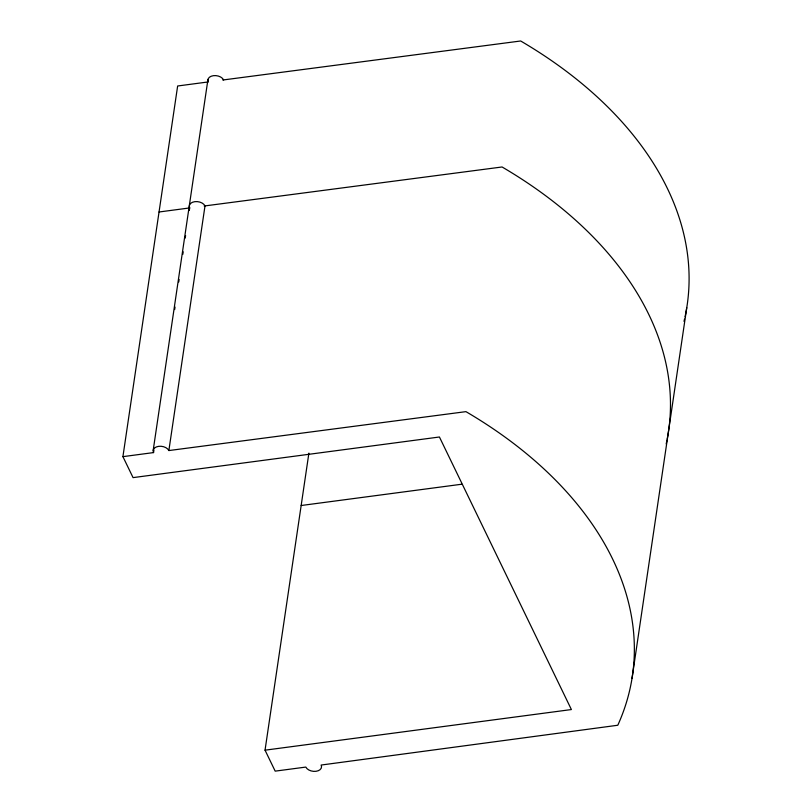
<?xml version="1.0" encoding="UTF-8"?>
<svg xmlns="http://www.w3.org/2000/svg" width="812" height="812" viewBox="0 0 812 812"><rect width="100%" height="100%" fill="white"/><g stroke="black" fill="none" stroke-linecap="round" stroke-linejoin="round"><path stroke-width="1.22" d="M308.895 453.116L265.037 750.176L571.394 709.556L439.424 436.998L133.066 477.618L122.916 456.648L177.645 85.991L207.75 82.002M153.184 450.366L207.913 79.708M122.916 456.648L153.549 452.588L153.925 450.081M174.671 309.555L175.037 307.048M178.752 281.957L179.117 279.45M182.822 254.349L183.197 251.842M185.227 238.048L185.603 235.531M189.308 210.44L189.683 207.933A8.12 5.258 8.4 0 1 194.799 201.67A8.12 5.258 8.4 0 1 205 205.903L168.866 450.558A8.12 5.258 8.4 0 0 158.675 446.336A8.12 5.258 8.4 0 0 153.549 452.588M632.02 678.324L686.759 307.667M222.792 80.012L520.675 40.986A430.705 279.145 8.4 0 1 685.044 316.802M159.04 211.993L189.683 207.933M204.188 206.004L502.07 166.978A430.705 279.145 8.4 0 1 667.129 439.393M168.866 450.558L465.946 411.643A430.705 279.145 8.4 0 1 617.79 725.248L321.136 765.046A8.12 5.258 8.4 0 1 316.02 771.298A8.12 5.258 8.4 0 1 305.82 767.076L275.187 771.136L265.037 750.176M301.161 505.511L461.876 484.206M666.906 440.53A430.705 279.145 8.4 0 1 666.185 443.941M684.536 319.075A430.705 279.145 8.4 0 1 683.998 321.339M208.288 81.931A8.12 5.258 8.4 0 1 213.404 75.678A8.12 5.258 8.4 0 1 223.605 79.901"/></g></svg>
